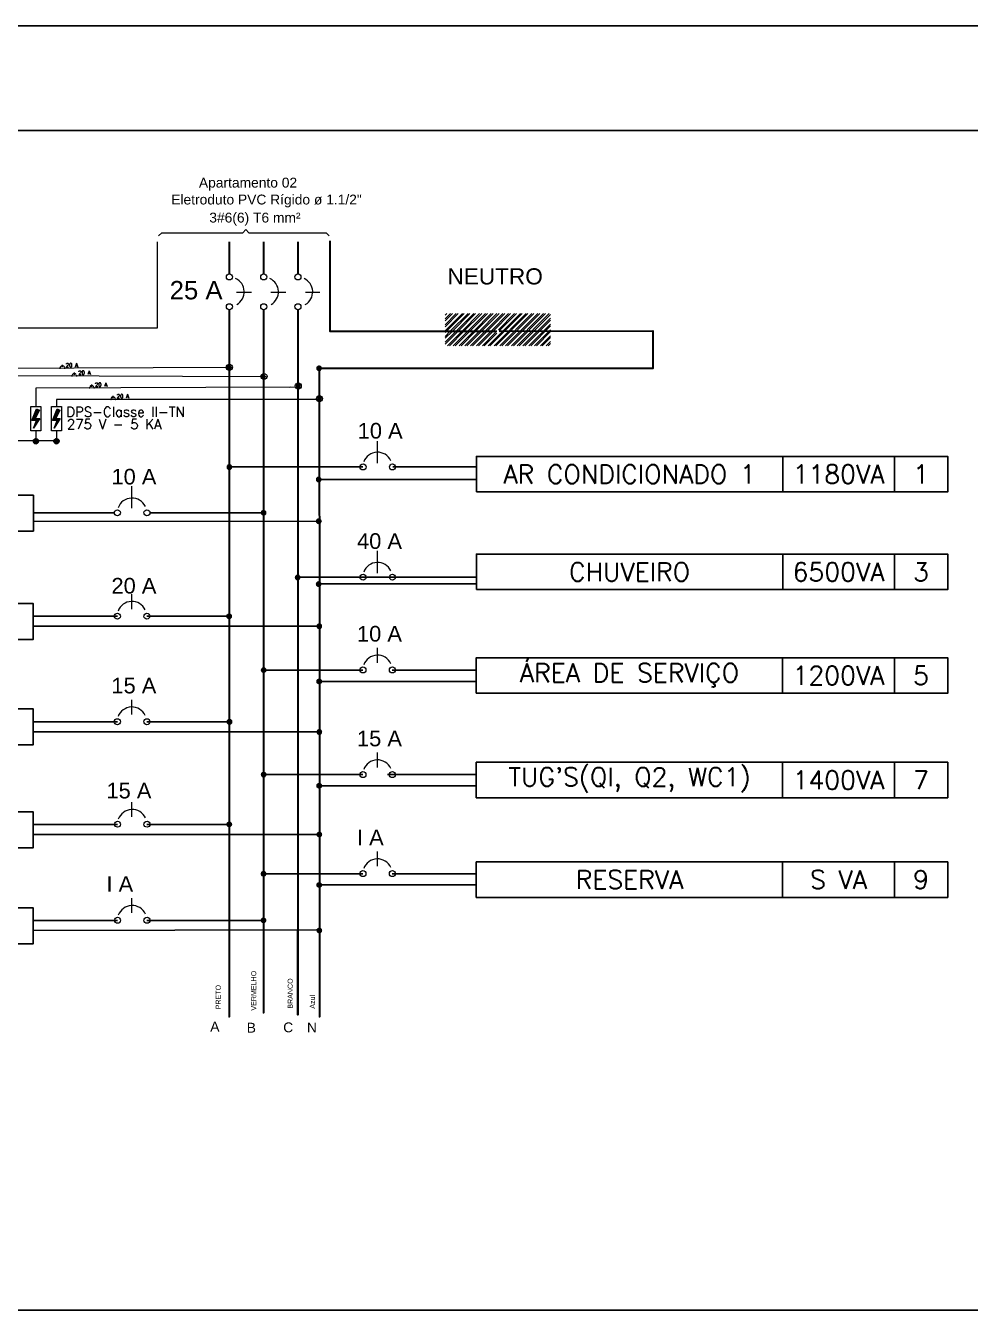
# Model space of a CAD drawing. Header units: metres. Extents: x 2426 to 5032, y 1997 to 4035.
# Drawn here: x 2470.62 to 2475.48, y 2021.78 to 2028.39 of the extents above; entities that cross this region are included whole.
import ezdxf

# ---------------------------------------------------------------- set-up
doc = ezdxf.new("R2010")
doc.units = ezdxf.units.M
for name, color, linetype in [('PDF3_COTA', 7, 'Continuous'), ('PDF3_DI-Barramento Fase 1', 6, 'Continuous'), ('PDF3_DI-Barramento Fase 2', 6, 'Continuous'), ('PDF3_DI-Barramento Fase 3', 4, 'Continuous'), ('PDF3_DI-Disjuntor', 7, 'Continuous'), ('PDF3_DI-Textos do diagrama', 7, 'Continuous'), ('PDF3_DIAGRAMA', 7, 'Continuous'), ('PDF3_eletrodutos', 3, 'Continuous'), ('PDF3_Text', 7, 'Continuous'), ('VISTA FRONTAL', 7, 'Continuous')]:
    doc.layers.add(name, color=color, linetype=linetype)
doc.layers.add('PDF3_DI-Linhas do diagrama', color=7, linetype='Continuous', true_color=0xdcdcdc)
doc.styles.add('N', font='romans.shx', dxfattribs={"height": 0.13})
doc.styles.add('PDF Arial', font='arial.ttf')

msp = doc.modelspace()

# ---------------------------------------------------------------- linework, layer by layer
for p, q in [((2471.2582, 2025.8858), (2471.8424, 2025.8858)), ((2470.659, 2025.8416), (2472.1287, 2025.8432))]:
    msp.add_line(p, q)
at = {"layer": 'PDF3_COTA'}
for p, q in [((2472.9341, 2026.0577), (2472.1277, 2026.0577)), ((2470.662, 2025.8858), (2471.0756, 2025.8858)), ((2472.9337, 2025.5199), (2472.1273, 2025.5199))]:
    msp.add_line(p, q, dxfattribs=at)
at = {"layer": 'PDF3_COTA', "lineweight": 25}
for points in [[(2471.6747, 2026.1218), (2472.3529, 2026.1218)], [(2472.5066, 2026.1218), (2472.9365, 2026.1218)], [(2474.5113, 2025.9931), (2474.5113, 2026.1756)], [(2475.0858, 2025.9931), (2475.0858, 2026.1756)], [(2474.5113, 2025.4905), (2474.5113, 2025.6731)], [(2475.0858, 2025.4905), (2475.0858, 2025.6731)], [(2472.0162, 2025.5545), (2472.9365, 2025.5545)], [(2470.6587, 2025.354), (2471.0907, 2025.354)], [(2471.6662, 2025.354), (2471.2424, 2025.354)], [(2472.126, 2025.3018), (2470.6587, 2025.3018)], [(2474.511, 2024.9577), (2474.511, 2025.1403)], [(2475.0855, 2024.9577), (2475.0855, 2025.1403)], [(2471.8429, 2025.0768), (2472.3526, 2025.0768)], [(2472.5042, 2025.0768), (2472.9362, 2025.0768)], [(2472.126, 2025.0181), (2472.9362, 2025.0181)], [(2470.6587, 2024.8111), (2471.0907, 2024.8111)], [(2471.6662, 2024.8105), (2471.2424, 2024.8111)], [(2472.126, 2024.7589), (2470.6587, 2024.7589)], [(2474.511, 2024.4197), (2474.511, 2024.6022)], [(2475.0855, 2024.4197), (2475.0855, 2024.6022)], [(2471.844, 2024.5388), (2472.3526, 2024.5388)], [(2472.4789, 2024.5388), (2472.9362, 2024.5388)], [(2472.126, 2024.4818), (2472.9362, 2024.4818)], [(2470.6587, 2024.2829), (2471.0907, 2024.2829)], [(2471.6635, 2024.2829), (2471.2424, 2024.2829)], [(2472.126, 2024.2307), (2470.6587, 2024.2307)], [(2474.511, 2023.9075), (2474.511, 2024.09)], [(2475.0855, 2023.9075), (2475.0855, 2024.09)], [(2471.842, 2024.0286), (2472.3526, 2024.0286)], [(2472.5042, 2024.0286), (2472.9362, 2024.0286)], [(2472.126, 2023.9715), (2472.9362, 2023.9715)], [(2470.6587, 2023.7889), (2471.0907, 2023.7889)], [(2472.1154, 2023.7408), (2470.6587, 2023.7367)], [(2471.8423, 2023.7889), (2471.242, 2023.7889)]]:
    msp.add_lwpolyline(points, dxfattribs=at)
for points in [[(2472.9365, 2025.9931), (2472.9365, 2026.1756), (2475.36, 2026.1756), (2475.36, 2025.9931), (2473.1044, 2025.9931)], [(2468.2551, 2025.7915), (2468.2551, 2025.9757), (2470.659, 2025.9757), (2470.659, 2025.7915)], [(2472.9365, 2025.4905), (2472.9365, 2025.6731), (2475.36, 2025.6731), (2475.36, 2025.4905), (2473.1044, 2025.4905)], [(2468.2548, 2025.2342), (2468.2548, 2025.4184), (2470.6587, 2025.4184), (2470.6587, 2025.2342)], [(2472.9362, 2024.9577), (2472.9362, 2025.1403), (2475.3596, 2025.1403), (2475.3596, 2024.9577), (2473.1041, 2024.9577)], [(2468.2548, 2024.6924), (2468.2548, 2024.8766), (2470.6587, 2024.8766), (2470.6587, 2024.6924)], [(2472.9362, 2024.4197), (2472.9362, 2024.6022), (2475.3596, 2024.6022), (2475.3596, 2024.4197), (2473.1041, 2024.4197)], [(2468.2548, 2024.163), (2468.2548, 2024.3472), (2470.6587, 2024.3472), (2470.6587, 2024.163)], [(2472.9362, 2023.9075), (2472.9362, 2024.09), (2475.3596, 2024.09), (2475.3596, 2023.9075), (2473.1041, 2023.9075)], [(2468.2548, 2023.6691), (2468.2548, 2023.8533), (2470.6587, 2023.8533), (2470.6587, 2023.6691)]]:
    msp.add_lwpolyline(points, close=True, dxfattribs=at)
at = {"layer": 'PDF3_DI-Barramento Fase 1', "lineweight": 30}
for points in [[(2471.6662, 2027.2793), (2471.6662, 2027.113)], [(2471.8423, 2027.2793), (2471.8423, 2027.113)], [(2472.0184, 2027.2793), (2472.0184, 2027.113)], [(2471.6662, 2026.9304), (2471.6662, 2023.2922), (2471.6662, 2023.2922)]]:
    msp.add_lwpolyline(points, dxfattribs=at)
at = {"layer": 'PDF3_DI-Barramento Fase 2', "lineweight": 30}
msp.add_lwpolyline([(2471.8423, 2026.9304), (2471.8423, 2023.3136), (2471.8423, 2023.3136)], dxfattribs=at)
at = {"layer": 'PDF3_DI-Barramento Fase 3', "lineweight": 30}
for points in [[(2472.183, 2027.2858), (2472.183, 2026.8196), (2473.0422, 2026.8196)], [(2473.0536, 2026.8196), (2473.8443, 2026.8212), (2473.8443, 2026.6288), (2472.2173, 2026.6288)], [(2472.6297, 2026.6288), (2472.1276, 2026.6288), (2472.1292, 2025.1127), (2472.1292, 2023.2922), (2472.1292, 2023.2922)]]:
    msp.add_lwpolyline(points, dxfattribs=at)
at = {"layer": 'PDF3_DI-Barramento Fase 3', "color": 6, "lineweight": 30}
msp.add_lwpolyline([(2472.0184, 2026.9304), (2472.0184, 2023.3029), (2472.0184, 2023.7367)], dxfattribs=at)
at = {"layer": 'PDF3_DI-Disjuntor', "transparency": 33554559}
for points in [[(2470.6734, 2026.4136), (2470.6685, 2026.3712), (2470.6555, 2026.3712)], [(2470.6897, 2026.4136), (2470.6734, 2026.4136), (2470.6685, 2026.3712)], [(2470.675, 2026.4201), (2470.6897, 2026.4136), (2470.6734, 2026.4136)], [(2470.7777, 2026.4136), (2470.7745, 2026.3712), (2470.7614, 2026.3712)], [(2470.7957, 2026.4136), (2470.7777, 2026.4136), (2470.7745, 2026.3712)], [(2470.781, 2026.4201), (2470.7957, 2026.4136), (2470.7777, 2026.4136)], [(2470.6555, 2026.3712), (2470.6864, 2026.3615), (2470.6506, 2026.3615)], [(2470.693, 2026.3712), (2470.6555, 2026.3712), (2470.6864, 2026.3615)], [(2470.675, 2026.3615), (2470.6864, 2026.3615), (2470.6604, 2026.3207)], [(2470.7614, 2026.3712), (2470.7908, 2026.3615), (2470.7565, 2026.3615)], [(2470.7973, 2026.3712), (2470.7614, 2026.3712), (2470.7908, 2026.3615)], [(2470.781, 2026.3615), (2470.7908, 2026.3615), (2470.7663, 2026.3207)]]:
    msp.add_solid(points, dxfattribs=at)
at = {"layer": 'PDF3_DI-Linhas do diagrama', "lineweight": 20}
for centre in [(2471.667, 2026.6345), (2471.8447, 2026.5872), (2472.0208, 2026.5383), (2472.13, 2026.4731)]:
    msp.add_circle(centre, 0.0155, dxfattribs=at)
at = {"layer": 'PDF3_DI-Linhas do diagrama', "transparency": 33554559}
for points in [[(2471.6564, 2026.6419), (2471.6662, 2026.6337), (2471.6532, 2026.6337)], [(2471.6532, 2026.6337), (2471.6564, 2026.6256), (2471.6662, 2026.6337)], [(2471.6662, 2026.6468), (2471.6564, 2026.6419), (2471.6662, 2026.6337)], [(2471.6564, 2026.6256), (2471.6662, 2026.6337), (2471.6662, 2026.6207)], [(2471.6662, 2026.6337), (2471.6744, 2026.6419), (2471.6662, 2026.6468)], [(2471.6793, 2026.6337), (2471.6662, 2026.6337), (2471.6744, 2026.6419)], [(2471.6662, 2026.6337), (2471.6662, 2026.6207), (2471.6744, 2026.6256)], [(2471.6744, 2026.6256), (2471.6793, 2026.6337), (2471.6662, 2026.6337)], [(2471.8325, 2026.5946), (2471.8423, 2026.5864), (2471.8293, 2026.5864)], [(2471.8293, 2026.5864), (2471.8325, 2026.5767), (2471.8423, 2026.5864)], [(2471.8423, 2026.5978), (2471.8325, 2026.5946), (2471.8423, 2026.5864)], [(2471.8325, 2026.5767), (2471.8423, 2026.5864), (2471.8423, 2026.5734)], [(2471.8423, 2026.5864), (2471.8504, 2026.5946), (2471.8423, 2026.5978)], [(2471.8537, 2026.5864), (2471.8423, 2026.5864), (2471.8504, 2026.5946)], [(2471.8423, 2026.5864), (2471.8423, 2026.5734), (2471.8504, 2026.5767)], [(2471.8504, 2026.5767), (2471.8537, 2026.5864), (2471.8423, 2026.5864)], [(2472.0118, 2026.5473), (2472.0216, 2026.5392), (2472.0086, 2026.5392)], [(2472.0086, 2026.5392), (2472.0118, 2026.5294), (2472.0216, 2026.5392)], [(2472.0216, 2026.5506), (2472.0118, 2026.5473), (2472.0216, 2026.5392)], [(2472.0118, 2026.5294), (2472.0216, 2026.5392), (2472.0216, 2026.5261)], [(2472.0216, 2026.5392), (2472.0298, 2026.5473), (2472.0216, 2026.5506)], [(2472.033, 2026.5392), (2472.0216, 2026.5392), (2472.0298, 2026.5473)], [(2472.0216, 2026.5392), (2472.0216, 2026.5261), (2472.0298, 2026.5294)], [(2472.0298, 2026.5294), (2472.033, 2026.5392), (2472.0216, 2026.5392)], [(2472.1211, 2026.4821), (2472.1309, 2026.4723), (2472.1178, 2026.4723)], [(2472.1178, 2026.4723), (2472.1211, 2026.4642), (2472.1309, 2026.4723)], [(2472.1309, 2026.4854), (2472.1211, 2026.4821), (2472.1309, 2026.4723)], [(2472.1211, 2026.4642), (2472.1309, 2026.4723), (2472.1309, 2026.4593)], [(2472.1309, 2026.4723), (2472.139, 2026.4821), (2472.1309, 2026.4854)], [(2472.1423, 2026.4723), (2472.1309, 2026.4723), (2472.139, 2026.4821)], [(2472.1309, 2026.4723), (2472.1309, 2026.4593), (2472.139, 2026.4642)], [(2472.139, 2026.4642), (2472.1423, 2026.4723), (2472.1309, 2026.4723)], [(2471.6665, 2026.1218), (2471.6535, 2026.1284), (2471.6519, 2026.1218)], [(2471.6519, 2026.1218), (2471.6535, 2026.1137), (2471.6665, 2026.1218)], [(2471.6584, 2026.1349), (2471.6665, 2026.1218), (2471.6535, 2026.1284)], [(2471.6535, 2026.1137), (2471.6665, 2026.1218), (2471.6584, 2026.1072)], [(2471.6665, 2026.1365), (2471.6584, 2026.1349), (2471.6665, 2026.1218)], [(2471.6665, 2026.1218), (2471.6584, 2026.1072), (2471.6665, 2026.1055)], [(2471.6665, 2026.1218), (2471.6747, 2026.1349), (2471.6665, 2026.1365)], [(2471.6796, 2026.1284), (2471.6665, 2026.1218), (2471.6747, 2026.1349)], [(2471.6812, 2026.1218), (2471.6796, 2026.1284), (2471.6665, 2026.1218)], [(2471.6665, 2026.1055), (2471.6747, 2026.1072), (2471.6665, 2026.1218)], [(2471.6747, 2026.1072), (2471.6665, 2026.1218), (2471.6796, 2026.1137)], [(2471.6665, 2026.1218), (2471.6796, 2026.1137), (2471.6812, 2026.1218)], [(2472.1258, 2026.0578), (2472.1128, 2026.0643), (2472.1111, 2026.0578)], [(2472.1111, 2026.0578), (2472.1128, 2026.0496), (2472.1258, 2026.0578)], [(2472.1193, 2026.0708), (2472.1258, 2026.0578), (2472.1128, 2026.0643)], [(2472.1128, 2026.0496), (2472.1258, 2026.0578), (2472.1193, 2026.0431)], [(2472.1258, 2026.0724), (2472.1193, 2026.0708), (2472.1258, 2026.0578)], [(2472.1258, 2026.0578), (2472.1193, 2026.0431), (2472.1258, 2026.0415)], [(2472.1258, 2026.0578), (2472.1339, 2026.0708), (2472.1258, 2026.0724)], [(2472.1388, 2026.0643), (2472.1258, 2026.0578), (2472.1339, 2026.0708)], [(2472.1421, 2026.0578), (2472.1388, 2026.0643), (2472.1258, 2026.0578)], [(2472.1258, 2026.0415), (2472.1339, 2026.0431), (2472.1258, 2026.0578)], [(2472.1339, 2026.0431), (2472.1258, 2026.0578), (2472.1388, 2026.0496)], [(2472.1258, 2026.0578), (2472.1388, 2026.0496), (2472.1421, 2026.0578)], [(2471.8427, 2025.8858), (2471.8296, 2025.894), (2471.828, 2025.8858)], [(2471.828, 2025.8858), (2471.8296, 2025.8777), (2471.8427, 2025.8858)], [(2471.8345, 2025.8989), (2471.8427, 2025.8858), (2471.8296, 2025.894)], [(2471.8296, 2025.8777), (2471.8427, 2025.8858), (2471.8345, 2025.8728)], [(2471.8427, 2025.9005), (2471.8345, 2025.8989), (2471.8427, 2025.8858)], [(2471.8427, 2025.8858), (2471.8345, 2025.8728), (2471.8427, 2025.8711)], [(2471.8427, 2025.8858), (2471.8508, 2025.8989), (2471.8427, 2025.9005)], [(2471.8557, 2025.894), (2471.8427, 2025.8858), (2471.8508, 2025.8989)], [(2471.8573, 2025.8858), (2471.8557, 2025.894), (2471.8427, 2025.8858)], [(2471.8427, 2025.8711), (2471.8508, 2025.8728), (2471.8427, 2025.8858)], [(2471.8508, 2025.8728), (2471.8427, 2025.8858), (2471.8557, 2025.8777)], [(2471.8427, 2025.8858), (2471.8557, 2025.8777), (2471.8573, 2025.8858)], [(2472.1195, 2025.8564), (2472.126, 2025.8433), (2472.113, 2025.8499)], [(2472.126, 2025.858), (2472.1195, 2025.8564), (2472.126, 2025.8433)], [(2472.126, 2025.8433), (2472.1342, 2025.8564), (2472.126, 2025.858)], [(2472.1391, 2025.8499), (2472.126, 2025.8433), (2472.1342, 2025.8564)], [(2472.126, 2025.8433), (2472.113, 2025.8499), (2472.1114, 2025.8433)], [(2472.1114, 2025.8433), (2472.113, 2025.8352), (2472.126, 2025.8433)], [(2472.113, 2025.8352), (2472.126, 2025.8433), (2472.1195, 2025.8287)], [(2472.126, 2025.8433), (2472.1195, 2025.8287), (2472.126, 2025.827)], [(2472.1423, 2025.8433), (2472.1391, 2025.8499), (2472.126, 2025.8433)], [(2472.126, 2025.827), (2472.1342, 2025.8287), (2472.126, 2025.8433)], [(2472.1342, 2025.8287), (2472.126, 2025.8433), (2472.1391, 2025.8352)], [(2472.126, 2025.8433), (2472.1391, 2025.8352), (2472.1423, 2025.8433)], [(2472.0173, 2025.554), (2472.0043, 2025.5605), (2472.0027, 2025.554)], [(2472.0027, 2025.554), (2472.0043, 2025.5459), (2472.0173, 2025.554)], [(2472.0108, 2025.5671), (2472.0173, 2025.554), (2472.0043, 2025.5605)], [(2472.0043, 2025.5459), (2472.0173, 2025.554), (2472.0108, 2025.5393)], [(2472.0173, 2025.5687), (2472.0108, 2025.5671), (2472.0173, 2025.554)], [(2472.0173, 2025.554), (2472.0108, 2025.5393), (2472.0173, 2025.5377)], [(2472.0173, 2025.554), (2472.0255, 2025.5671), (2472.0173, 2025.5687)], [(2472.0304, 2025.5605), (2472.0173, 2025.554), (2472.0255, 2025.5671)], [(2472.0337, 2025.554), (2472.0304, 2025.5605), (2472.0173, 2025.554)], [(2472.0173, 2025.5377), (2472.0255, 2025.5393), (2472.0173, 2025.554)], [(2472.0255, 2025.5393), (2472.0173, 2025.554), (2472.0304, 2025.5459)], [(2472.0173, 2025.554), (2472.0304, 2025.5459), (2472.0337, 2025.554)], [(2472.1254, 2025.52), (2472.1123, 2025.5265), (2472.1107, 2025.52)], [(2472.1189, 2025.533), (2472.1254, 2025.52), (2472.1123, 2025.5265)], [(2472.1254, 2025.5346), (2472.1189, 2025.533), (2472.1254, 2025.52)], [(2472.1254, 2025.52), (2472.1335, 2025.533), (2472.1254, 2025.5346)], [(2472.1384, 2025.5265), (2472.1254, 2025.52), (2472.1335, 2025.533)], [(2472.1417, 2025.52), (2472.1384, 2025.5265), (2472.1254, 2025.52)], [(2472.1107, 2025.52), (2472.1123, 2025.5118), (2472.1254, 2025.52)], [(2472.1123, 2025.5118), (2472.1254, 2025.52), (2472.1189, 2025.5053)], [(2472.1254, 2025.52), (2472.1189, 2025.5053), (2472.1254, 2025.5037)], [(2472.1254, 2025.5037), (2472.1335, 2025.5053), (2472.1254, 2025.52)], [(2472.1335, 2025.5053), (2472.1254, 2025.52), (2472.1384, 2025.5118)], [(2472.1254, 2025.52), (2472.1384, 2025.5118), (2472.1417, 2025.52)], [(2471.6646, 2025.3531), (2471.6516, 2025.3612), (2471.6499, 2025.3531)], [(2471.6499, 2025.3531), (2471.6516, 2025.3465), (2471.6646, 2025.3531)], [(2471.6581, 2025.3661), (2471.6646, 2025.3531), (2471.6516, 2025.3612)], [(2471.6516, 2025.3465), (2471.6646, 2025.3531), (2471.6581, 2025.34)], [(2471.6646, 2025.3694), (2471.6581, 2025.3661), (2471.6646, 2025.3531)], [(2471.6646, 2025.3531), (2471.6581, 2025.34), (2471.6646, 2025.3384)], [(2471.6646, 2025.3531), (2471.6728, 2025.3661), (2471.6646, 2025.3694)], [(2471.6793, 2025.3612), (2471.6646, 2025.3531), (2471.6728, 2025.3661)], [(2471.6809, 2025.3531), (2471.6793, 2025.3612), (2471.6646, 2025.3531)], [(2471.6646, 2025.3384), (2471.6728, 2025.34), (2471.6646, 2025.3531)], [(2471.6728, 2025.34), (2471.6646, 2025.3531), (2471.6793, 2025.3465)], [(2471.6646, 2025.3531), (2471.6793, 2025.3465), (2471.6809, 2025.3531)], [(2472.1292, 2025.3018), (2472.1162, 2025.3099), (2472.1146, 2025.3018)], [(2472.1146, 2025.3018), (2472.1162, 2025.2953), (2472.1292, 2025.3018)], [(2472.1211, 2025.3148), (2472.1292, 2025.3018), (2472.1162, 2025.3099)], [(2472.1162, 2025.2953), (2472.1292, 2025.3018), (2472.1211, 2025.2887)], [(2472.1292, 2025.3181), (2472.1211, 2025.3148), (2472.1292, 2025.3018)], [(2472.1292, 2025.3018), (2472.1211, 2025.2887), (2472.1292, 2025.2871)], [(2472.1292, 2025.3018), (2472.1374, 2025.3148), (2472.1292, 2025.3181)], [(2472.1423, 2025.3099), (2472.1292, 2025.3018), (2472.1374, 2025.3148)], [(2472.1439, 2025.3018), (2472.1423, 2025.3099), (2472.1292, 2025.3018)], [(2472.1292, 2025.2871), (2472.1374, 2025.2887), (2472.1292, 2025.3018)], [(2472.1374, 2025.2887), (2472.1292, 2025.3018), (2472.1423, 2025.2953)], [(2472.1292, 2025.3018), (2472.1423, 2025.2953), (2472.1439, 2025.3018)], [(2471.8435, 2025.0768), (2471.8305, 2025.0833), (2471.8272, 2025.0768)], [(2471.8272, 2025.0768), (2471.8305, 2025.0687), (2471.8435, 2025.0768)], [(2471.8354, 2025.0899), (2471.8435, 2025.0768), (2471.8305, 2025.0833)], [(2471.8305, 2025.0687), (2471.8435, 2025.0768), (2471.8354, 2025.0638)], [(2471.8435, 2025.0915), (2471.8354, 2025.0899), (2471.8435, 2025.0768)], [(2471.8435, 2025.0768), (2471.8354, 2025.0638), (2471.8435, 2025.0605)], [(2471.8435, 2025.0768), (2471.85, 2025.0899), (2471.8435, 2025.0915)], [(2471.8566, 2025.0833), (2471.8435, 2025.0768), (2471.85, 2025.0899)], [(2471.8582, 2025.0768), (2471.8566, 2025.0833), (2471.8435, 2025.0768)], [(2471.8435, 2025.0605), (2471.85, 2025.0638), (2471.8435, 2025.0768)], [(2471.85, 2025.0638), (2471.8435, 2025.0768), (2471.8566, 2025.0687)], [(2471.8435, 2025.0768), (2471.8566, 2025.0687), (2471.8582, 2025.0768)], [(2472.1276, 2025.0181), (2472.1146, 2025.0263), (2472.1129, 2025.0181)], [(2472.1129, 2025.0181), (2472.1146, 2025.01), (2472.1276, 2025.0181)], [(2472.1211, 2025.0312), (2472.1276, 2025.0181), (2472.1146, 2025.0263)], [(2472.1146, 2025.01), (2472.1276, 2025.0181), (2472.1211, 2025.0051)], [(2472.1276, 2025.0328), (2472.1211, 2025.0312), (2472.1276, 2025.0181)], [(2472.1276, 2025.0181), (2472.1211, 2025.0051), (2472.1276, 2025.0035)], [(2472.1276, 2025.0181), (2472.1357, 2025.0312), (2472.1276, 2025.0328)], [(2472.1423, 2025.0263), (2472.1276, 2025.0181), (2472.1357, 2025.0312)], [(2472.1439, 2025.0181), (2472.1423, 2025.0263), (2472.1276, 2025.0181)], [(2472.1276, 2025.0035), (2472.1357, 2025.0051), (2472.1276, 2025.0181)], [(2472.1357, 2025.0051), (2472.1276, 2025.0181), (2472.1423, 2025.01)], [(2472.1276, 2025.0181), (2472.1423, 2025.01), (2472.1439, 2025.0181)], [(2471.6665, 2024.8111), (2471.6535, 2024.8176), (2471.6518, 2024.8111)], [(2471.6518, 2024.8111), (2471.6535, 2024.8029), (2471.6665, 2024.8111)], [(2471.66, 2024.8241), (2471.6665, 2024.8111), (2471.6535, 2024.8176)], [(2471.6535, 2024.8029), (2471.6665, 2024.8111), (2471.66, 2024.7964)], [(2471.6665, 2024.8258), (2471.66, 2024.8241), (2471.6665, 2024.8111)], [(2471.6665, 2024.8111), (2471.66, 2024.7964), (2471.6665, 2024.7948)], [(2471.6665, 2024.8111), (2471.6747, 2024.8241), (2471.6665, 2024.8258)], [(2471.6812, 2024.8176), (2471.6665, 2024.8111), (2471.6747, 2024.8241)], [(2471.6828, 2024.8111), (2471.6812, 2024.8176), (2471.6665, 2024.8111)], [(2471.6665, 2024.7948), (2471.6747, 2024.7964), (2471.6665, 2024.8111)], [(2471.6747, 2024.7964), (2471.6665, 2024.8111), (2471.6812, 2024.8029)], [(2471.6665, 2024.8111), (2471.6812, 2024.8029), (2471.6828, 2024.8111)], [(2472.1292, 2024.7589), (2472.1162, 2024.7654), (2472.1146, 2024.7589)], [(2472.1146, 2024.7589), (2472.1162, 2024.7508), (2472.1292, 2024.7589)], [(2472.1211, 2024.772), (2472.1292, 2024.7589), (2472.1162, 2024.7654)], [(2472.1162, 2024.7508), (2472.1292, 2024.7589), (2472.1211, 2024.7442)], [(2472.1292, 2024.7736), (2472.1211, 2024.772), (2472.1292, 2024.7589)], [(2472.1292, 2024.7589), (2472.1211, 2024.7442), (2472.1292, 2024.7426)], [(2472.1292, 2024.7589), (2472.1374, 2024.772), (2472.1292, 2024.7736)], [(2472.1423, 2024.7654), (2472.1292, 2024.7589), (2472.1374, 2024.772)], [(2472.1439, 2024.7589), (2472.1423, 2024.7654), (2472.1292, 2024.7589)], [(2472.1292, 2024.7426), (2472.1374, 2024.7442), (2472.1292, 2024.7589)], [(2472.1374, 2024.7442), (2472.1292, 2024.7589), (2472.1423, 2024.7508)], [(2472.1292, 2024.7589), (2472.1423, 2024.7508), (2472.1439, 2024.7589)], [(2471.8428, 2024.5388), (2471.8297, 2024.547), (2471.8281, 2024.5388)], [(2471.8281, 2024.5388), (2471.8297, 2024.5323), (2471.8428, 2024.5388)], [(2471.8346, 2024.5519), (2471.8428, 2024.5388), (2471.8297, 2024.547)], [(2471.8297, 2024.5323), (2471.8428, 2024.5388), (2471.8346, 2024.5258)], [(2471.8428, 2024.5551), (2471.8346, 2024.5519), (2471.8428, 2024.5388)], [(2471.8428, 2024.5388), (2471.8346, 2024.5258), (2471.8428, 2024.5242)], [(2471.8428, 2024.5388), (2471.8509, 2024.5519), (2471.8428, 2024.5551)], [(2471.8558, 2024.547), (2471.8428, 2024.5388), (2471.8509, 2024.5519)], [(2471.8575, 2024.5388), (2471.8558, 2024.547), (2471.8428, 2024.5388)], [(2471.8428, 2024.5242), (2471.8509, 2024.5258), (2471.8428, 2024.5388)], [(2471.8509, 2024.5258), (2471.8428, 2024.5388), (2471.8558, 2024.5323)], [(2471.8428, 2024.5388), (2471.8558, 2024.5323), (2471.8575, 2024.5388)], [(2472.1276, 2024.4818), (2472.1146, 2024.4883), (2472.1129, 2024.4818)], [(2472.1129, 2024.4818), (2472.1146, 2024.4736), (2472.1276, 2024.4818)], [(2472.1211, 2024.4948), (2472.1276, 2024.4818), (2472.1146, 2024.4883)], [(2472.1146, 2024.4736), (2472.1276, 2024.4818), (2472.1211, 2024.4687)], [(2472.1276, 2024.4964), (2472.1211, 2024.4948), (2472.1276, 2024.4818)], [(2472.1276, 2024.4818), (2472.1211, 2024.4687), (2472.1276, 2024.4655)], [(2472.1276, 2024.4818), (2472.1357, 2024.4948), (2472.1276, 2024.4964)], [(2472.1423, 2024.4883), (2472.1276, 2024.4818), (2472.1357, 2024.4948)], [(2472.1439, 2024.4818), (2472.1423, 2024.4883), (2472.1276, 2024.4818)], [(2472.1276, 2024.4655), (2472.1357, 2024.4687), (2472.1276, 2024.4818)], [(2472.1357, 2024.4687), (2472.1276, 2024.4818), (2472.1423, 2024.4736)], [(2472.1276, 2024.4818), (2472.1423, 2024.4736), (2472.1439, 2024.4818)], [(2471.6656, 2024.2829), (2471.6525, 2024.291), (2471.6509, 2024.2829)], [(2471.6509, 2024.2829), (2471.6525, 2024.2747), (2471.6656, 2024.2829)], [(2471.6591, 2024.2959), (2471.6656, 2024.2829), (2471.6525, 2024.291)], [(2471.6525, 2024.2747), (2471.6656, 2024.2829), (2471.6591, 2024.2698)], [(2471.6656, 2024.2976), (2471.6591, 2024.2959), (2471.6656, 2024.2829)], [(2471.6656, 2024.2829), (2471.6591, 2024.2698), (2471.6656, 2024.2682)], [(2471.6656, 2024.2829), (2471.6737, 2024.2959), (2471.6656, 2024.2976)], [(2471.6786, 2024.291), (2471.6656, 2024.2829), (2471.6737, 2024.2959)], [(2471.6819, 2024.2829), (2471.6786, 2024.291), (2471.6656, 2024.2829)], [(2471.6656, 2024.2682), (2471.6737, 2024.2698), (2471.6656, 2024.2829)], [(2471.6737, 2024.2698), (2471.6656, 2024.2829), (2471.6786, 2024.2747)], [(2471.6656, 2024.2829), (2471.6786, 2024.2747), (2471.6819, 2024.2829)], [(2472.1292, 2024.2307), (2472.1162, 2024.2389), (2472.1146, 2024.2307)], [(2472.1146, 2024.2307), (2472.1162, 2024.2226), (2472.1292, 2024.2307)], [(2472.1211, 2024.2438), (2472.1292, 2024.2307), (2472.1162, 2024.2389)], [(2472.1162, 2024.2226), (2472.1292, 2024.2307), (2472.1211, 2024.2177)], [(2472.1292, 2024.2454), (2472.1211, 2024.2438), (2472.1292, 2024.2307)], [(2472.1292, 2024.2307), (2472.1211, 2024.2177), (2472.1292, 2024.216)], [(2472.1292, 2024.2307), (2472.1374, 2024.2438), (2472.1292, 2024.2454)], [(2472.1423, 2024.2389), (2472.1292, 2024.2307), (2472.1374, 2024.2438)], [(2472.1439, 2024.2307), (2472.1423, 2024.2389), (2472.1292, 2024.2307)], [(2472.1292, 2024.216), (2472.1374, 2024.2177), (2472.1292, 2024.2307)], [(2472.1374, 2024.2177), (2472.1292, 2024.2307), (2472.1423, 2024.2226)], [(2472.1292, 2024.2307), (2472.1423, 2024.2226), (2472.1439, 2024.2307)], [(2471.8424, 2024.0286), (2471.8293, 2024.0367), (2471.8277, 2024.0286)], [(2471.8277, 2024.0286), (2471.8293, 2024.0204), (2471.8424, 2024.0286)], [(2471.8342, 2024.0416), (2471.8424, 2024.0286), (2471.8293, 2024.0367)], [(2471.8293, 2024.0204), (2471.8424, 2024.0286), (2471.8342, 2024.0155)], [(2471.8424, 2024.0449), (2471.8342, 2024.0416), (2471.8424, 2024.0286)], [(2471.8424, 2024.0286), (2471.8342, 2024.0155), (2471.8424, 2024.0139)], [(2471.8424, 2024.0286), (2471.8505, 2024.0416), (2471.8424, 2024.0449)], [(2471.8554, 2024.0367), (2471.8424, 2024.0286), (2471.8505, 2024.0416)], [(2471.8571, 2024.0286), (2471.8554, 2024.0367), (2471.8424, 2024.0286)], [(2471.8424, 2024.0139), (2471.8505, 2024.0155), (2471.8424, 2024.0286)], [(2471.8505, 2024.0155), (2471.8424, 2024.0286), (2471.8554, 2024.0204)], [(2471.8424, 2024.0286), (2471.8554, 2024.0204), (2471.8571, 2024.0286)], [(2472.1276, 2023.9715), (2472.1146, 2023.978), (2472.1129, 2023.9715)], [(2472.1129, 2023.9715), (2472.1146, 2023.9634), (2472.1276, 2023.9715)], [(2472.1211, 2023.9845), (2472.1276, 2023.9715), (2472.1146, 2023.978)], [(2472.1146, 2023.9634), (2472.1276, 2023.9715), (2472.1211, 2023.9585)], [(2472.1276, 2023.9862), (2472.1211, 2023.9845), (2472.1276, 2023.9715)], [(2472.1276, 2023.9715), (2472.1211, 2023.9585), (2472.1276, 2023.9552)], [(2472.1276, 2023.9715), (2472.1357, 2023.9845), (2472.1276, 2023.9862)], [(2472.1423, 2023.978), (2472.1276, 2023.9715), (2472.1357, 2023.9845)], [(2472.1439, 2023.9715), (2472.1423, 2023.978), (2472.1276, 2023.9715)], [(2472.1276, 2023.9552), (2472.1357, 2023.9585), (2472.1276, 2023.9715)], [(2472.1357, 2023.9585), (2472.1276, 2023.9715), (2472.1423, 2023.9634)], [(2472.1276, 2023.9715), (2472.1423, 2023.9634), (2472.1439, 2023.9715)], [(2471.8423, 2023.7889), (2471.8293, 2023.7971), (2471.826, 2023.7889)], [(2471.826, 2023.7889), (2471.8293, 2023.7824), (2471.8423, 2023.7889)], [(2471.8341, 2023.802), (2471.8423, 2023.7889), (2471.8293, 2023.7971)], [(2471.8293, 2023.7824), (2471.8423, 2023.7889), (2471.8341, 2023.7759)], [(2471.8423, 2023.8052), (2471.8341, 2023.802), (2471.8423, 2023.7889)], [(2471.8423, 2023.7889), (2471.8341, 2023.7759), (2471.8423, 2023.7742)], [(2471.8423, 2023.7889), (2471.8488, 2023.802), (2471.8423, 2023.8052)], [(2471.8553, 2023.7971), (2471.8423, 2023.7889), (2471.8488, 2023.802)], [(2471.857, 2023.7889), (2471.8553, 2023.7971), (2471.8423, 2023.7889)], [(2471.8423, 2023.7742), (2471.8488, 2023.7759), (2471.8423, 2023.7889)], [(2471.8488, 2023.7759), (2471.8423, 2023.7889), (2471.8553, 2023.7824)], [(2471.8423, 2023.7889), (2471.8553, 2023.7824), (2471.857, 2023.7889)], [(2472.1292, 2023.7367), (2472.1162, 2023.7449), (2472.1146, 2023.7367)], [(2472.1211, 2023.7498), (2472.1292, 2023.7367), (2472.1162, 2023.7449)], [(2472.1292, 2023.753), (2472.1211, 2023.7498), (2472.1292, 2023.7367)], [(2472.1292, 2023.7367), (2472.1374, 2023.7498), (2472.1292, 2023.753)], [(2472.1423, 2023.7449), (2472.1292, 2023.7367), (2472.1374, 2023.7498)], [(2472.1439, 2023.7367), (2472.1423, 2023.7449), (2472.1292, 2023.7367)], [(2472.1146, 2023.7367), (2472.1162, 2023.7302), (2472.1292, 2023.7367)], [(2472.1162, 2023.7302), (2472.1292, 2023.7367), (2472.1211, 2023.7237)], [(2472.1292, 2023.7367), (2472.1211, 2023.7237), (2472.1292, 2023.7221)], [(2472.1292, 2023.7221), (2472.1374, 2023.7237), (2472.1292, 2023.7367)], [(2472.1374, 2023.7237), (2472.1292, 2023.7367), (2472.1423, 2023.7302)], [(2472.1292, 2023.7367), (2472.1423, 2023.7302), (2472.1439, 2023.7367)]]:
    msp.add_solid(points, dxfattribs=at)
at = {"layer": 'PDF3_DI-Textos do diagrama', "lineweight": 20}
msp.add_lwpolyline([(2471.3027, 2027.3103), (2471.319, 2027.3266), (2471.7363, 2027.3266), (2471.751, 2027.3429), (2471.7673, 2027.3266), (2472.1635, 2027.3266), (2472.1798, 2027.3103)], dxfattribs=at)
for points in [[(2470.6897, 2026.4136), (2470.6685, 2026.3712), (2470.693, 2026.3712), (2470.6604, 2026.3207), (2470.675, 2026.3615), (2470.6506, 2026.3615), (2470.675, 2026.4201)], [(2470.7957, 2026.4136), (2470.7745, 2026.3712), (2470.7973, 2026.3712), (2470.7663, 2026.3207), (2470.781, 2026.3615), (2470.7565, 2026.3615), (2470.781, 2026.4201)]]:
    msp.add_lwpolyline(points, close=True, dxfattribs=at)
at = {"layer": 'PDF3_DIAGRAMA', "color": 1, "lineweight": 5}
for points in [[(2471.7037, 2027.0217), (2471.7803, 2027.0217)], [(2471.8798, 2027.0217), (2471.9564, 2027.0217)], [(2472.0575, 2027.0217), (2472.1325, 2027.0217)], [(2470.8083, 2026.6359), (2470.8083, 2026.6478)], [(2470.8696, 2026.5964), (2470.8696, 2026.6083)], [(2470.9597, 2026.5346), (2470.9597, 2026.5465)], [(2471.0696, 2026.4758), (2471.0696, 2026.4878)], [(2472.4287, 2026.1407), (2472.4287, 2026.2546)], [(2471.1647, 2025.9088), (2471.1647, 2026.0228)], [(2472.4282, 2025.5757), (2472.4282, 2025.6897)], [(2471.1649, 2025.3906), (2471.1649, 2025.4673)], [(2472.4276, 2025.1143), (2472.4276, 2025.1909)], [(2471.1649, 2024.8478), (2471.1649, 2024.9244)], [(2472.4276, 2024.5755), (2472.4276, 2024.6521)], [(2471.1657, 2024.322), (2471.1657, 2024.397)], [(2472.4276, 2024.0677), (2472.4276, 2024.1427)], [(2471.1657, 2023.828), (2471.1657, 2023.903)]]:
    msp.add_lwpolyline(points, dxfattribs=at)
at = {"layer": 'PDF3_DIAGRAMA', "lineweight": 5}
for points in [[(2471.6809, 2026.6337), (2470.4615, 2026.6288), (2470.4615, 2026.4332)], [(2471.8553, 2026.5848), (2470.5674, 2026.5897), (2470.5674, 2026.4332)], [(2471.9825, 2026.5326), (2470.6718, 2026.5277), (2470.6718, 2026.4332)], [(2471.976, 2026.5326), (2472.0281, 2026.5343)], [(2472.1276, 2026.4691), (2470.7777, 2026.4691), (2470.7777, 2026.4332)]]:
    msp.add_lwpolyline(points, dxfattribs=at)
at = {"layer": 'PDF3_DIAGRAMA', "color": 1, "lineweight": 5}
for points in [[(2470.6457, 2026.4332), (2470.6979, 2026.4332), (2470.6979, 2026.3077), (2470.6457, 2026.3077)], [(2470.7517, 2026.4332), (2470.8038, 2026.4332), (2470.8038, 2026.3077), (2470.7517, 2026.3077)]]:
    msp.add_lwpolyline(points, close=True, dxfattribs=at)
for centre, radius in [((2471.667, 2027.0992), 0.0155), ((2471.8431, 2027.0992), 0.0155), ((2472.0192, 2027.0992), 0.0155), ((2471.667, 2026.9459), 0.0155), ((2471.8431, 2026.9459), 0.0155), ((2472.0192, 2026.9459), 0.0155), ((2470.7962, 2026.6302), 0.00241), ((2470.8201, 2026.6302), 0.00241), ((2470.8576, 2026.5906), 0.00241), ((2470.8815, 2026.5906), 0.00241), ((2470.9476, 2026.5288), 0.00241), ((2470.9715, 2026.5288), 0.00241), ((2471.0575, 2026.4701), 0.00241), ((2471.0814, 2026.4701), 0.00241), ((2472.3537, 2026.1218), 0.0155), ((2472.5053, 2026.1218), 0.0155), ((2471.0911, 2025.8858), 0.0155), ((2471.2427, 2025.8858), 0.0155), ((2472.3537, 2025.5545), 0.0155), ((2472.5053, 2025.5545), 0.0155), ((2471.0907, 2025.354), 0.0155), ((2471.2424, 2025.354), 0.0155), ((2472.3534, 2025.0776), 0.0155), ((2472.505, 2025.0776), 0.0155), ((2471.0907, 2024.8111), 0.0155), ((2471.2424, 2024.8111), 0.0155), ((2472.3534, 2024.5388), 0.0155), ((2472.505, 2024.5388), 0.0155), ((2471.0916, 2024.2837), 0.0155), ((2471.2432, 2024.2837), 0.0155), ((2472.3534, 2024.0294), 0.0155), ((2472.505, 2024.0294), 0.0155), ((2471.0916, 2023.7897), 0.0155), ((2471.2432, 2023.7897), 0.0155)]:
    msp.add_circle(centre, radius, dxfattribs=at)
for centre, radius, start, end in [((2471.667, 2027.0225), 0.0758, 299.99652, 65.00097), ((2471.8431, 2027.0225), 0.0758, 299.99652, 65.00097), ((2472.0192, 2027.0225), 0.0758, 299.99652, 65.00097), ((2470.8082, 2026.6302), 0.0118, 29.99652, 155.00097), ((2470.8695, 2026.5906), 0.0118, 29.99652, 155.00097), ((2470.9596, 2026.5288), 0.0118, 29.99652, 155.00097), ((2471.0695, 2026.4701), 0.0118, 29.99652, 155.00097), ((2472.4287, 2026.1218), 0.0758, 24.99989, 159.99935), ((2471.166, 2025.8858), 0.0758, 24.99989, 159.99935), ((2472.4287, 2025.5545), 0.0758, 24.99989, 159.99935), ((2471.1657, 2025.354), 0.0758, 24.99989, 159.99935), ((2472.4284, 2025.0776), 0.0758, 24.99989, 159.99935), ((2471.1657, 2024.8111), 0.0758, 24.99989, 159.99935), ((2472.4284, 2024.5388), 0.0758, 24.99989, 159.99935), ((2471.1666, 2024.2837), 0.0758, 24.99989, 159.99935), ((2472.4284, 2024.0294), 0.0758, 24.99989, 159.99935), ((2471.1666, 2023.7897), 0.0758, 24.99989, 159.99935)]:
    msp.add_arc(centre, radius, start, end, dxfattribs=at)
at = {"layer": 'PDF3_eletrodutos', "lineweight": 9}
for points in [[(2470.2854, 2026.8375), (2471.2978, 2026.8375), (2471.2978, 2027.2793)], [(2470.4713, 2026.2522), (2470.5625, 2026.2571), (2470.781, 2026.2571)], [(2470.6718, 2026.3077), (2470.6718, 2026.2539)], [(2470.7777, 2026.3077), (2470.7777, 2026.2539)]]:
    msp.add_lwpolyline(points, dxfattribs=at)
at = {"layer": 'PDF3_eletrodutos', "color": 4, "lineweight": 9}
for points in [[(2472.7764, 2026.8831), (2472.8041, 2026.9109)], [(2472.7764, 2026.8522), (2472.8335, 2026.9109)], [(2472.7764, 2026.8228), (2472.8645, 2026.9109)], [(2472.7764, 2026.7935), (2472.8025, 2026.8196), (2472.8938, 2026.9109)], [(2472.7764, 2026.7641), (2472.8335, 2026.8196), (2472.9232, 2026.9109)], [(2472.7764, 2026.9027), (2472.7846, 2026.9109)], [(2472.7764, 2026.8734), (2472.8139, 2026.9109)], [(2472.7764, 2026.8424), (2472.8433, 2026.9109)], [(2472.7764, 2026.813), (2472.783, 2026.8196), (2472.8743, 2026.9109)], [(2472.7764, 2026.7837), (2472.8139, 2026.8196), (2472.9036, 2026.9109)], [(2472.7764, 2026.7527), (2472.8433, 2026.8196), (2472.9329, 2026.9109)], [(2472.7878, 2026.7446), (2472.8628, 2026.8196), (2472.9525, 2026.9109)], [(2472.7976, 2026.7446), (2472.8726, 2026.8196), (2472.9639, 2026.9109)], [(2472.8172, 2026.7446), (2472.8922, 2026.8196), (2472.9835, 2026.9109)], [(2472.827, 2026.7446), (2472.9036, 2026.8196), (2472.9933, 2026.9109)], [(2472.8482, 2026.7446), (2472.9232, 2026.8196), (2473.0128, 2026.9109)], [(2472.8579, 2026.7446), (2472.9329, 2026.8196), (2473.0226, 2026.9109)], [(2472.8775, 2026.7446), (2472.9525, 2026.8196), (2473.0422, 2026.9109)], [(2472.8873, 2026.7446), (2472.9623, 2026.8196), (2473.0536, 2026.9109)], [(2472.9069, 2026.7446), (2472.9818, 2026.8196), (2473.0731, 2026.9109)], [(2472.9166, 2026.7446), (2472.9916, 2026.8196), (2473.0829, 2026.9109)], [(2472.9378, 2026.7446), (2473.0128, 2026.8196), (2473.1025, 2026.9109)], [(2472.9476, 2026.7446), (2473.0226, 2026.8196), (2473.1123, 2026.9109)], [(2472.9965, 2026.7446), (2473.1628, 2026.9109)], [(2473.0063, 2026.7446), (2473.1726, 2026.9109)], [(2473.0275, 2026.7446), (2473.1922, 2026.9109)], [(2473.0373, 2026.7446), (2473.2019, 2026.9109)], [(2473.0503, 2026.8277), (2473.1318, 2026.9109)], [(2473.0536, 2026.8212), (2473.1432, 2026.9109)], [(2473.0568, 2026.7446), (2473.2215, 2026.9109)], [(2473.0666, 2026.7446), (2473.2313, 2026.9109)], [(2473.0862, 2026.7446), (2473.2525, 2026.9109)], [(2473.096, 2026.7446), (2473.2623, 2026.9109)], [(2473.1172, 2026.7446), (2473.2818, 2026.9109)], [(2473.1269, 2026.7446), (2473.2916, 2026.9109)], [(2473.1465, 2026.7446), (2473.3112, 2026.9109)], [(2473.1563, 2026.7446), (2473.3177, 2026.906)], [(2473.1758, 2026.7446), (2473.3177, 2026.8864)], [(2473.1856, 2026.7446), (2473.3177, 2026.8766)], [(2473.2068, 2026.7446), (2473.3177, 2026.8571)], [(2473.2166, 2026.7446), (2473.3177, 2026.8473)], [(2472.9672, 2026.7446), (2473.0356, 2026.813)], [(2472.977, 2026.7446), (2473.0422, 2026.8098)], [(2473.2362, 2026.7446), (2473.3177, 2026.8277)], [(2473.2459, 2026.7446), (2473.3177, 2026.8179)], [(2473.2655, 2026.7446), (2473.3177, 2026.7967)], [(2473.2753, 2026.7446), (2473.3177, 2026.787)], [(2473.2949, 2026.7446), (2473.3177, 2026.7674)], [(2473.3063, 2026.7446), (2473.3177, 2026.7576)], [(2472.6216, 2026.6288), (2472.1211, 2026.6288), (2472.6216, 2026.6288)], [(2472.2173, 2026.6288), (2472.1276, 2026.6288), (2472.6297, 2026.6288), (2472.1276, 2026.6288)]]:
    msp.add_lwpolyline(points, dxfattribs=at)
at = {"layer": 'PDF3_eletrodutos', "lineweight": 9}
for points in [[(2470.6848, 2026.2539), (2470.6848, 2026.2522), (2470.6832, 2026.249), (2470.6832, 2026.2473), (2470.6816, 2026.2457), (2470.6799, 2026.2441), (2470.6767, 2026.2425), (2470.675, 2026.2425), (2470.6734, 2026.2408), (2470.6701, 2026.2425), (2470.6685, 2026.2425), (2470.6653, 2026.2425), (2470.6636, 2026.2441), (2470.662, 2026.2457), (2470.6604, 2026.249), (2470.6604, 2026.2506), (2470.6604, 2026.2522), (2470.6604, 2026.2555), (2470.6604, 2026.2571), (2470.6604, 2026.2604), (2470.662, 2026.262), (2470.6636, 2026.2636), (2470.6653, 2026.2653), (2470.6685, 2026.2669), (2470.6701, 2026.2669), (2470.6734, 2026.2669), (2470.675, 2026.2669), (2470.6767, 2026.2653), (2470.6799, 2026.2653), (2470.6816, 2026.2636), (2470.6832, 2026.2604), (2470.6832, 2026.2588), (2470.6848, 2026.2571), (2470.6848, 2026.2539), (2470.6848, 2026.2571), (2470.6832, 2026.2588), (2470.6832, 2026.2604), (2470.6816, 2026.2636), (2470.6799, 2026.2653), (2470.6767, 2026.2653), (2470.675, 2026.2669), (2470.6734, 2026.2669), (2470.6701, 2026.2669), (2470.6685, 2026.2669), (2470.6653, 2026.2653), (2470.6636, 2026.2636), (2470.662, 2026.262), (2470.6604, 2026.2604), (2470.6604, 2026.2571), (2470.6604, 2026.2555), (2470.6604, 2026.2522), (2470.6604, 2026.2506), (2470.6604, 2026.249), (2470.662, 2026.2457), (2470.6636, 2026.2441), (2470.6653, 2026.2425), (2470.6685, 2026.2425), (2470.6701, 2026.2425), (2470.6734, 2026.2408), (2470.675, 2026.2425), (2470.6767, 2026.2425), (2470.6799, 2026.2441), (2470.6816, 2026.2457), (2470.6832, 2026.2473), (2470.6832, 2026.249), (2470.6848, 2026.2522)], [(2470.7908, 2026.2539), (2470.7908, 2026.2522), (2470.7892, 2026.249), (2470.7875, 2026.2473), (2470.7875, 2026.2457), (2470.7843, 2026.2441), (2470.7826, 2026.2425), (2470.781, 2026.2425), (2470.7777, 2026.2408), (2470.7761, 2026.2425), (2470.7728, 2026.2425), (2470.7712, 2026.2425), (2470.7696, 2026.2441), (2470.768, 2026.2457), (2470.7663, 2026.249), (2470.7647, 2026.2506), (2470.7647, 2026.2522), (2470.7647, 2026.2555), (2470.7647, 2026.2571), (2470.7663, 2026.2604), (2470.768, 2026.262), (2470.7696, 2026.2636), (2470.7712, 2026.2653), (2470.7728, 2026.2669), (2470.7761, 2026.2669), (2470.7777, 2026.2669), (2470.781, 2026.2669), (2470.7826, 2026.2653), (2470.7843, 2026.2653), (2470.7875, 2026.2636), (2470.7875, 2026.2604), (2470.7892, 2026.2588), (2470.7908, 2026.2571), (2470.7908, 2026.2539), (2470.7908, 2026.2571), (2470.7892, 2026.2588), (2470.7875, 2026.2604), (2470.7875, 2026.2636), (2470.7843, 2026.2653), (2470.7826, 2026.2653), (2470.781, 2026.2669), (2470.7777, 2026.2669), (2470.7761, 2026.2669), (2470.7728, 2026.2669), (2470.7712, 2026.2653), (2470.7696, 2026.2636), (2470.768, 2026.262), (2470.7663, 2026.2604), (2470.7647, 2026.2571), (2470.7647, 2026.2555), (2470.7647, 2026.2522), (2470.7647, 2026.2506), (2470.7663, 2026.249), (2470.768, 2026.2457), (2470.7696, 2026.2441), (2470.7712, 2026.2425), (2470.7728, 2026.2425), (2470.7761, 2026.2425), (2470.7777, 2026.2408), (2470.781, 2026.2425), (2470.7826, 2026.2425), (2470.7843, 2026.2441), (2470.7875, 2026.2457), (2470.7875, 2026.2473), (2470.7892, 2026.249), (2470.7908, 2026.2522)]]:
    msp.add_lwpolyline(points, close=True, dxfattribs=at)
at = {"layer": 'PDF3_eletrodutos', "color": 4, "transparency": 33554559}
for points in [[(2472.1276, 2026.6288), (2472.1146, 2026.637), (2472.1129, 2026.6288)], [(2472.1276, 2026.6288), (2472.1146, 2026.637), (2472.1129, 2026.6288)], [(2472.1276, 2026.6288), (2472.1146, 2026.637), (2472.1129, 2026.6288)], [(2472.1129, 2026.6288), (2472.1146, 2026.6223), (2472.1276, 2026.6288)], [(2472.1129, 2026.6288), (2472.1146, 2026.6223), (2472.1276, 2026.6288)], [(2472.1129, 2026.6288), (2472.1146, 2026.6223), (2472.1276, 2026.6288)], [(2472.1211, 2026.6419), (2472.1276, 2026.6288), (2472.1146, 2026.637)], [(2472.1211, 2026.6419), (2472.1276, 2026.6288), (2472.1146, 2026.637)], [(2472.1211, 2026.6419), (2472.1276, 2026.6288), (2472.1146, 2026.637)], [(2472.1146, 2026.6223), (2472.1276, 2026.6288), (2472.1211, 2026.6158)], [(2472.1146, 2026.6223), (2472.1276, 2026.6288), (2472.1211, 2026.6158)], [(2472.1146, 2026.6223), (2472.1276, 2026.6288), (2472.1211, 2026.6158)], [(2472.1276, 2026.6451), (2472.1211, 2026.6419), (2472.1276, 2026.6288)], [(2472.1276, 2026.6451), (2472.1211, 2026.6419), (2472.1276, 2026.6288)], [(2472.1276, 2026.6451), (2472.1211, 2026.6419), (2472.1276, 2026.6288)], [(2472.1276, 2026.6288), (2472.1211, 2026.6158), (2472.1276, 2026.6141)], [(2472.1276, 2026.6288), (2472.1211, 2026.6158), (2472.1276, 2026.6141)], [(2472.1276, 2026.6288), (2472.1211, 2026.6158), (2472.1276, 2026.6141)], [(2472.1276, 2026.6288), (2472.1357, 2026.6419), (2472.1276, 2026.6451)], [(2472.1276, 2026.6288), (2472.1357, 2026.6419), (2472.1276, 2026.6451)], [(2472.1276, 2026.6288), (2472.1357, 2026.6419), (2472.1276, 2026.6451)], [(2472.1406, 2026.637), (2472.1276, 2026.6288), (2472.1357, 2026.6419)], [(2472.1406, 2026.637), (2472.1276, 2026.6288), (2472.1357, 2026.6419)], [(2472.1406, 2026.637), (2472.1276, 2026.6288), (2472.1357, 2026.6419)], [(2472.1439, 2026.6288), (2472.1406, 2026.637), (2472.1276, 2026.6288)], [(2472.1439, 2026.6288), (2472.1406, 2026.637), (2472.1276, 2026.6288)], [(2472.1439, 2026.6288), (2472.1406, 2026.637), (2472.1276, 2026.6288)], [(2472.1276, 2026.6141), (2472.1357, 2026.6158), (2472.1276, 2026.6288)], [(2472.1357, 2026.6158), (2472.1276, 2026.6288), (2472.1406, 2026.6223)], [(2472.1276, 2026.6288), (2472.1406, 2026.6223), (2472.1439, 2026.6288)], [(2472.1276, 2026.6141), (2472.1357, 2026.6158), (2472.1276, 2026.6288)], [(2472.1357, 2026.6158), (2472.1276, 2026.6288), (2472.1406, 2026.6223)], [(2472.1276, 2026.6288), (2472.1406, 2026.6223), (2472.1439, 2026.6288)], [(2472.1276, 2026.6141), (2472.1357, 2026.6158), (2472.1276, 2026.6288)], [(2472.1357, 2026.6158), (2472.1276, 2026.6288), (2472.1406, 2026.6223)], [(2472.1276, 2026.6288), (2472.1406, 2026.6223), (2472.1439, 2026.6288)]]:
    msp.add_solid(points, dxfattribs=at)
at = {"layer": 'PDF3_eletrodutos', "transparency": 33554559}
for points in [[(2470.6636, 2026.2636), (2470.6718, 2026.2539), (2470.6604, 2026.2539)], [(2470.6604, 2026.2539), (2470.6636, 2026.2457), (2470.6718, 2026.2539)], [(2470.6718, 2026.2669), (2470.6636, 2026.2636), (2470.6718, 2026.2539)], [(2470.6636, 2026.2457), (2470.6718, 2026.2539), (2470.6718, 2026.2408)], [(2470.6718, 2026.2539), (2470.6816, 2026.2636), (2470.6718, 2026.2669)], [(2470.6848, 2026.2539), (2470.6718, 2026.2539), (2470.6816, 2026.2636)], [(2470.6718, 2026.2539), (2470.6718, 2026.2408), (2470.6816, 2026.2457)], [(2470.6816, 2026.2457), (2470.6848, 2026.2539), (2470.6718, 2026.2539)], [(2470.768, 2026.2636), (2470.7777, 2026.2539), (2470.7647, 2026.2539)], [(2470.7647, 2026.2539), (2470.768, 2026.2457), (2470.7777, 2026.2539)], [(2470.7777, 2026.2669), (2470.768, 2026.2636), (2470.7777, 2026.2539)], [(2470.768, 2026.2457), (2470.7777, 2026.2539), (2470.7777, 2026.2408)], [(2470.7777, 2026.2539), (2470.7859, 2026.2636), (2470.7777, 2026.2669)], [(2470.7908, 2026.2539), (2470.7777, 2026.2539), (2470.7859, 2026.2636)], [(2470.7777, 2026.2539), (2470.7777, 2026.2408), (2470.7859, 2026.2457)], [(2470.7859, 2026.2457), (2470.7908, 2026.2539), (2470.7777, 2026.2539)]]:
    msp.add_solid(points, dxfattribs=at)
at = {"layer": 'VISTA FRONTAL', "color": 0, "ltscale": 0.25}
for p, q in [((2459.6173, 2027.8522), (2477.5769, 2027.8522)), ((2477.5769, 2021.783), (2459.6173, 2021.783))]:
    msp.add_line(p, q, dxfattribs=at)
msp.add_lwpolyline([(2477.5769, 2027.8522), (2459.6173, 2027.8522), (2459.6173, 2028.3918), (2477.5769, 2028.3918)], close=True, dxfattribs=at)

# ---------------------------------------------------------------- texts
at = {"style": 'N'}
for s, width, gutter_width, insert, char_height, attachment_point in [('20 A', 0.095722, 0.65, (2470.8254, 2026.6554), 0.02, 1), ('20 A', 0.095722, 0.65, (2470.8893, 2026.6165), 0.02, 1), ('20 A', 0.095722, 0.65, (2470.975, 2026.5549), 0.02, 1), ('20 A', 0.095722, 0.65, (2471.0875, 2026.4956), 0.02, 1), ('AR CONDICIONADO 1', 1.574829, 0.4747, (2473.7239, 2026.0843), 0.094939, 5), ('1180VA', 0.574449, 0.4747, (2474.7986, 2026.0843), 0.09494, 5), ('1', 0.274169, 0.4747, (2475.2229, 2026.0843), 0.0949, 5), ('CHUVEIRO', 1.574829, 0.4747, (2473.7239, 2025.5818), 0.09494, 5), ('6500VA', 0.574449, 0.4747, (2474.7986, 2025.5818), 0.09494, 5), ('3', 0.274169, 0.4747, (2475.2229, 2025.5818), 0.0949, 5), ('ÁREA DE SERVIÇO', 1.574829, 0.4747, (2473.7236, 2025.049), 0.094939, 5), ('1200VA', 0.574449, 0.4747, (2474.7983, 2025.049), 0.09494, 5), ('5', 0.274169, 0.4747, (2475.2226, 2025.049), 0.0949, 5), ("TUG'S(QI, Q2, WC1)", 1.574829, 0.4747, (2473.7236, 2024.511), 0.094939, 5), ('1400VA', 0.574449, 0.4747, (2474.7983, 2024.511), 0.09494, 5), ('7', 0.274169, 0.4747, (2475.2226, 2024.511), 0.0949, 5), ('RESERVA', 1.574829, 0.4747, (2473.7236, 2023.9987), 0.09494, 5), ('S VA', 0.574449, 0.4747, (2474.7983, 2023.9987), 0.09494, 5), ('9', 0.274169, 0.4747, (2475.2226, 2023.9987), 0.0949, 5)]:
    msp.add_mtext_dynamic_manual_height_columns(s, width=width, gutter_width=gutter_width, heights=[0], dxfattribs=dict(at, insert=insert, char_height=char_height, attachment_point=attachment_point))
at = {"layer": 'PDF3_Text', "attachment_point": 7}
for s, insert, char_height, style in [('Apartamento 02', (2471.5102, 2027.5437), 0.05079, 'PDF Arial'), ('Eletroduto PVC Rígido ø 1.1/2"', (2471.3679, 2027.4567), 0.05079, 'PDF Arial'), ('3#6(6) T6 mm²', (2471.5635, 2027.3638), 0.05079, 'PDF Arial'), ('25 A', (2471.3597, 2026.9825), 0.09465, 'PDF Arial'), ('DPS-Classe II-TN', (2470.8283, 2026.3803), 0.05, 'N'), ('275 V - 5 KA', (2470.8315, 2026.3167), 0.05, 'N'), ('10 A', (2472.3263, 2026.2665), 0.08046, 'PDF Arial'), ('10 A', (2471.0604, 2026.0303), 0.08046, 'PDF Arial'), ('40 A', (2472.323, 2025.699), 0.08046, 'PDF Arial'), ('20 A', (2471.0604, 2025.4692), 0.08046, 'PDF Arial'), ('10 A', (2472.3227, 2025.2222), 0.08046, 'PDF Arial'), ('15 A', (2471.0601, 2024.9556), 0.08046, 'PDF Arial'), ('15 A', (2472.3227, 2024.6834), 0.08046, 'PDF Arial'), ('15 A', (2471.0348, 2024.4152), 0.08046, 'PDF Arial'), ('I A', (2472.3227, 2024.1755), 0.08046, 'PDF Arial'), ('I A', (2471.0348, 2023.9359), 0.08046, 'PDF Arial')]:
    msp.add_mtext(s, dxfattribs=dict(at, insert=insert, char_height=char_height, style=style))
at = {"layer": 'PDF3_Text', "color": 4, "attachment_point": 7, "style": 'PDF Arial'}
for s, insert, char_height in [('NEUTRO', (2472.7878, 2027.0594), 0.08315), ('N', (2472.0656, 2023.2124), 0.0508)]:
    msp.add_mtext(s, dxfattribs=dict(at, insert=insert, char_height=char_height))
at = {"layer": 'PDF3_Text', "color": 6, "char_height": 0.02612, "attachment_point": 7, "rotation": 90, "style": 'PDF Arial'}
for s, insert in [('VERMELHO', (2471.8052, 2023.3249)), ('BRANCO', (2471.9927, 2023.3347)), ('PRETO', (2471.6226, 2023.3314))]:
    msp.add_mtext(s, dxfattribs=dict(at, insert=insert))
at = {"layer": 'PDF3_Text', "color": 4, "insert": (2472.1068, 2023.3347), "char_height": 0.02612, "attachment_point": 7, "rotation": 90, "style": 'PDF Arial'}
msp.add_mtext('Azul', dxfattribs=at)
at = {"layer": 'PDF3_Text', "color": 6, "char_height": 0.0508, "attachment_point": 7, "style": 'PDF Arial'}
for s, insert in [('A', (2471.5684, 2023.2173)), ('B', (2471.7559, 2023.2115)), ('C', (2471.9434, 2023.2124))]:
    msp.add_mtext(s, dxfattribs=dict(at, insert=insert))

doc.saveas('drawing.dxf')
